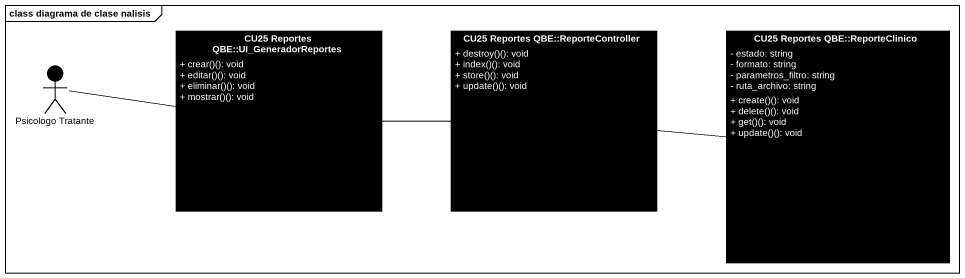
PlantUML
@startuml
mainframe class diagrama de clase nalisis
allowmixing
hide circle
hide empty members
skinparam classAttributeIconSize 0
class "CU25 Reportes QBE::UI_GeneradorReportes" as CU25_Reportes_QBE_UI #000000 {
  + crear()(): void
  + editar()(): void
  + eliminar()(): void
  + mostrar()(): void
}
class "CU25 Reportes QBE::ReporteController" as CU25_Reportes_QBE #000000 {
  + destroy()(): void
  + index()(): void
  + store()(): void
  + update()(): void
}
class "CU25 Reportes QBE::ReporteClinico" as CU25_Reportes_QBE_2 #000000 {
  - estado: string
  - formato: string
  - parametros_filtro: string
  - ruta_archivo: string
  + create()(): void
  + delete()(): void
  + get()(): void
  + update()(): void
}
actor "Psicologo Tratante" as Psicologo_Tratante #000000
CU25_Reportes_QBE_UI -right- CU25_Reportes_QBE
CU25_Reportes_QBE -right- CU25_Reportes_QBE_2
Psicologo_Tratante -right- CU25_Reportes_QBE_UI
@enduml
